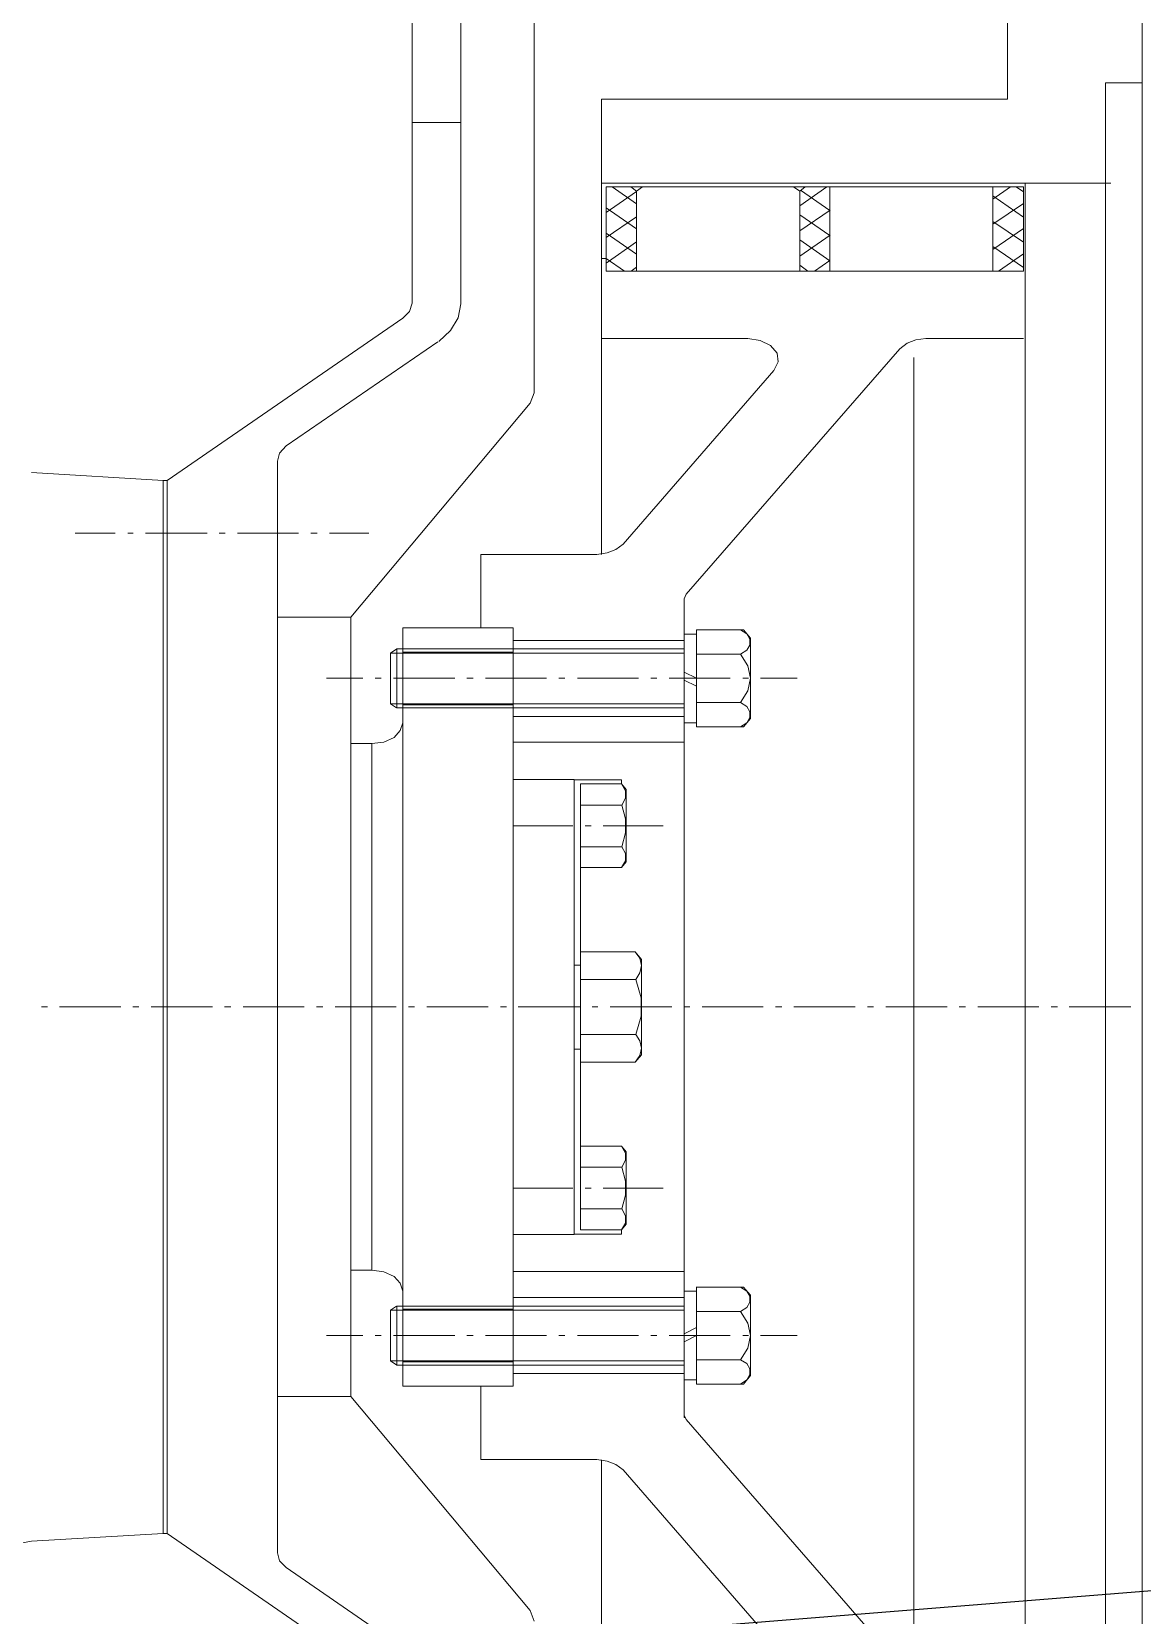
# Model space of a CAD drawing. Header units: inches. Extents: x 23291 to 181956, y 9161 to 51408.
# Drawn here: x 112780.4 to 113022.6, y 36541.5 to 36886.9 of the extents above; entities that cross this region are included whole.
import ezdxf

# ---------------------------------------------------------------- set-up
doc = ezdxf.new("R2010")
doc.units = ezdxf.units.IN
doc.header["$MEASUREMENT"] = 0
doc.layers.add('1', color=3, linetype='Continuous')
doc.layers.add('Dim', color=6, linetype='Continuous', lineweight=13)

# ---------------------------------------------------------------- blocks, each defined once
blk = doc.blocks.new('5')
at = {"layer": '1', "lineweight": 13}
for p, q in [((225.07806, -21.77827), (225.07806, -21.89603)), ((225.08772, -21.77827), (225.08772, -21.89617)), ((225.10229, -21.91381), (225.10229, -21.79249)), ((225.19613, -21.80964), (225.19613, -21.85556)), ((225.2228, -21.83568), (225.2228, -22.23546)), ((225.21558, -21.85234), (225.21558, -22.21879)), ((225.21558, -21.85235), (225.2228, -21.85235)), ((225.11562, -21.85556), (225.11562, -21.94582)), ((225.19613, -21.85556), (225.11562, -21.85556)), ((225.07806, -21.86018), (225.08773, -21.86018)), ((225.21661, -21.87223), (225.11561, -21.87223)), ((225.11655, -21.87293), (225.11655, -21.88966)), ((225.11655, -21.87293), (225.1993, -21.87293)), ((225.11655, -21.87804), (225.12254, -21.87384)), ((225.12254, -21.87629), (225.11776, -21.87293)), ((225.12142, -21.87293), (225.12255, -21.87377)), ((225.12375, -21.87293), (225.12254, -21.87377)), ((225.12254, -21.87377), (225.12254, -21.88966)), ((225.1537, -21.87293), (225.15492, -21.87377)), ((225.15492, -21.87671), (225.16031, -21.87293)), ((225.15492, -21.87377), (225.15603, -21.87293)), ((225.15492, -21.87377), (225.15492, -21.88966)), ((225.16092, -21.87762), (225.15511, -21.87363)), ((225.16092, -21.87293), (225.16092, -21.88966)), ((225.19319, -21.87538), (225.19675, -21.87293)), ((225.19319, -21.87293), (225.19319, -21.88966)), ((225.1993, -21.87391), (225.19787, -21.87293)), ((225.1993, -21.87293), (225.1993, -21.88966)), ((225.1996, -21.87223), (225.1996, -22.1989)), ((225.12254, -21.88126), (225.11654, -21.87713)), ((225.15492, -21.88168), (225.16093, -21.87755)), ((225.1993, -21.87895), (225.19319, -21.87475)), ((225.19319, -21.88035), (225.19929, -21.87622)), ((225.11655, -21.88301), (225.12254, -21.87888)), ((225.16092, -21.88259), (225.15492, -21.87846)), ((225.1993, -21.88392), (225.19319, -21.87979)), ((225.12254, -21.8863), (225.11654, -21.8821)), ((225.11655, -21.88805), (225.12254, -21.88385)), ((225.15492, -21.88672), (225.16093, -21.88252)), ((225.16092, -21.88763), (225.15492, -21.88343)), ((225.19319, -21.88539), (225.19929, -21.88119)), ((225.1993, -21.88896), (225.19319, -21.88476)), ((225.19432, -21.88966), (225.1993, -21.88623)), ((225.11655, -21.88714), (225.11562, -21.88714)), ((225.1202, -21.88966), (225.11654, -21.88714)), ((225.1993, -21.88966), (225.11655, -21.88966)), ((225.12153, -21.88966), (225.12254, -21.88889)), ((225.15653, -21.88966), (225.15492, -21.88847)), ((225.15786, -21.88966), (225.16092, -21.88756)), ((225.07806, -21.89603), (225.07754, -21.89764)), ((225.08772, -21.89617), (225.08723, -21.8989)), ((225.0295, -21.93118), (225.07623, -21.89898)), ((225.07754, -21.89764), (225.07623, -21.89898)), ((225.08723, -21.8989), (225.08569, -21.90142)), ((225.08569, -21.90142), (225.08336, -21.9036)), ((225.05312, -21.92432), (225.08314, -21.90366)), ((225.11562, -21.90303), (225.14463, -21.90303)), ((225.13241, -21.95373), (225.17476, -21.90507)), ((225.14463, -21.90303), (225.14707, -21.90338)), ((225.14707, -21.90338), (225.1491, -21.90443)), ((225.1491, -21.90443), (225.15043, -21.90591)), ((225.15043, -21.90591), (225.15064, -21.90766)), ((225.17476, -21.90507), (225.1762, -21.90395)), ((225.1762, -21.90395), (225.17792, -21.90325)), ((225.17792, -21.90325), (225.17995, -21.90303)), ((225.17995, -21.90303), (225.1993, -21.90303)), ((225.15064, -21.90766), (225.14982, -21.90934)), ((225.17753, -21.90681), (225.17753, -22.16552)), ((225.14982, -21.90934), (225.11989, -21.94378)), ((225.10229, -21.91381), (225.10147, -21.91584)), ((225.06594, -21.95827), (225.10146, -21.91584)), ((225.0518, -21.92572), (225.05312, -21.92432)), ((225.05139, -21.92733), (225.0518, -21.92572)), ((225.05139, -22.14381), (225.05139, -21.92733)), ((225.02869, -21.93118), (225.00263, -21.92957)), ((225.0295, -21.93118), (225.02869, -21.93118)), ((225.02869, -21.93118), (225.02869, -22.13996)), ((225.0295, -21.93118), (225.0295, -22.13996)), ((225.01128, -21.94161), (225.01921, -21.94161)), ((225.02167, -21.94161), (225.02278, -21.94161)), ((225.02522, -21.94161), (225.03745, -21.94161)), ((225.03978, -21.94161), (225.04101, -21.94161)), ((225.04345, -21.94161), (225.05556, -21.94161)), ((225.05799, -21.94161), (225.05923, -21.94161)), ((225.06168, -21.94161), (225.06951, -21.94161)), ((225.0917, -21.96038), (225.0917, -21.94581)), ((225.0917, -21.94582), (225.11471, -21.94582)), ((225.11675, -21.94553), (225.11472, -21.94582)), ((225.11847, -21.94483), (225.11675, -21.94553)), ((225.11989, -21.94378), (225.11847, -21.94483)), ((225.13202, -21.95463), (225.13241, -21.95373)), ((225.13202, -22.11699), (225.13202, -21.95464)), ((225.05138, -21.95827), (225.06594, -21.95827)), ((225.06594, -22.11279), (225.06594, -21.95827)), ((225.07623, -22.11076), (225.07623, -21.96037)), ((225.09811, -21.96038), (225.07624, -21.96038)), ((225.09811, -22.11076), (225.09811, -21.96037)), ((225.13445, -21.96163), (225.13201, -21.96163)), ((225.13445, -21.9608), (225.13445, -21.98004)), ((225.14381, -21.9608), (225.13445, -21.9608)), ((225.1432, -21.9608), (225.14441, -21.96156)), ((225.14514, -21.9624), (225.14381, -21.9608)), ((225.14441, -21.96156), (225.14504, -21.96262)), ((225.14514, -21.9624), (225.14514, -21.97836)), ((225.07379, -21.96541), (225.07379, -21.97543)), ((225.13202, -21.96541), (225.07379, -21.96541)), ((225.07501, -21.96458), (225.0738, -21.96542)), ((225.07501, -21.97627), (225.07501, -21.96458)), ((225.13202, -21.96458), (225.07501, -21.96458)), ((225.07623, -21.96458), (225.0981, -21.96458)), ((225.07623, -21.9652), (225.0981, -21.9652)), ((225.13202, -21.96289), (225.09811, -21.96289)), ((225.13444, -21.96562), (225.1432, -21.96562)), ((225.14441, -21.96478), (225.1432, -21.96562)), ((225.1432, -21.96562), (225.14463, -21.96793)), ((225.14504, -21.96381), (225.14441, -21.96478)), ((225.14504, -21.96262), (225.14504, -21.96381)), ((225.14463, -21.96793), (225.14514, -21.97039)), ((225.06828, -21.97039), (225.06107, -21.97039)), ((225.07195, -21.97039), (225.07073, -21.97039)), ((225.08651, -21.97039), (225.07441, -21.97039)), ((225.09016, -21.97039), (225.08895, -21.97039)), ((225.10473, -21.97039), (225.09262, -21.97039)), ((225.10838, -21.97039), (225.10717, -21.97039)), ((225.12294, -21.97039), (225.11084, -21.97039)), ((225.12662, -21.97039), (225.1254, -21.97039)), ((225.14116, -21.97039), (225.12906, -21.97039)), ((225.13445, -21.97039), (225.13201, -21.9692)), ((225.13445, -21.97193), (225.13201, -21.97074)), ((225.14475, -21.97039), (225.14362, -21.97039)), ((225.14514, -21.97039), (225.14463, -21.9729)), ((225.1544, -21.97039), (225.14717, -21.97039)), ((225.14463, -21.9729), (225.1432, -21.97521)), ((225.07379, -21.97543), (225.075, -21.97627)), ((225.13202, -21.97543), (225.07379, -21.97543)), ((225.13202, -21.97627), (225.07501, -21.97627)), ((225.07623, -21.97563), (225.0981, -21.97563)), ((225.07623, -21.97627), (225.0981, -21.97627)), ((225.13202, -21.97795), (225.09811, -21.97795)), ((225.13444, -21.97522), (225.1432, -21.97522)), ((225.1432, -21.97522), (225.14441, -21.97598)), ((225.14441, -21.97598), (225.14504, -21.97704)), ((225.14504, -21.97816), (225.14441, -21.9792)), ((225.14504, -21.97704), (225.14504, -21.97816)), ((225.07572, -21.98075), (225.0745, -21.98215)), ((225.07623, -21.97921), (225.07572, -21.98075)), ((225.13445, -21.97921), (225.13201, -21.97921)), ((225.14381, -21.98004), (225.13445, -21.98004)), ((225.14441, -21.9792), (225.1432, -21.98004)), ((225.14514, -21.97836), (225.14381, -21.98004)), ((225.06594, -21.98334), (225.07011, -21.98334)), ((225.07246, -21.98306), (225.07011, -21.98334)), ((225.07011, -21.98334), (225.07011, -22.08772)), ((225.0745, -21.98215), (225.07246, -21.98306)), ((225.09811, -21.98306), (225.13202, -21.98306)), ((225.11022, -21.99048), (225.09811, -21.99048)), ((225.11022, -21.99047), (225.11022, -22.08066)), ((225.11959, -21.99054), (225.11023, -21.99054)), ((225.11959, -21.99132), (225.11959, -21.99054)), ((225.11145, -21.99132), (225.11959, -21.99132)), ((225.11145, -21.99133), (225.11145, -22.07974)), ((225.1205, -21.99244), (225.11959, -21.99132)), ((225.11959, -21.99132), (225.12041, -21.99272)), ((225.12041, -21.99272), (225.12041, -21.99413)), ((225.1205, -21.99244), (225.1205, -22.00679)), ((225.11968, -21.99552), (225.11145, -21.99552)), ((225.12041, -21.99413), (225.11968, -21.99552)), ((225.11968, -21.99552), (225.1204, -21.99825)), ((225.09811, -21.99965), (225.10993, -21.99965)), ((225.11236, -21.99965), (225.11358, -21.99965)), ((225.11592, -21.99965), (225.12784, -21.99965)), ((225.1204, -21.99825), (225.1204, -22.00104)), ((225.1204, -22.00104), (225.11968, -22.00378)), ((225.11145, -22.00378), (225.11968, -22.00378)), ((225.11968, -22.00378), (225.1204, -22.00511)), ((225.1204, -22.00511), (225.1204, -22.00659)), ((225.11959, -22.00791), (225.11145, -22.00791)), ((225.1204, -22.00659), (225.11958, -22.00791)), ((225.1205, -22.00679), (225.11958, -22.00791)), ((225.11145, -22.02464), (225.12233, -22.02464)), ((225.12355, -22.02612), (225.12233, -22.02464)), ((225.12233, -22.02464), (225.12325, -22.02591)), ((225.11022, -22.02724), (225.11145, -22.02724)), ((225.12325, -22.02591), (225.12355, -22.02737)), ((225.12355, -22.02737), (225.12325, -22.02878)), ((225.12355, -22.02611), (225.12355, -22.04502)), ((225.11145, -22.0301), (225.12244, -22.0301)), ((225.12325, -22.02878), (225.12244, -22.0301)), ((225.12244, -22.0301), (225.12346, -22.03375)), ((225.12346, -22.03375), (225.12346, -22.03739)), ((225.00577, -22.03556), (225.00456, -22.03556)), ((225.02034, -22.03556), (225.00813, -22.03556)), ((225.0239, -22.03556), (225.02269, -22.03556)), ((225.03846, -22.03556), (225.02634, -22.03556)), ((225.04212, -22.03556), (225.0409, -22.03556)), ((225.05668, -22.03556), (225.04456, -22.03556)), ((225.06036, -22.03556), (225.05913, -22.03556)), ((225.0749, -22.03556), (225.06279, -22.03556)), ((225.07857, -22.03556), (225.07734, -22.03556)), ((225.09312, -22.03556), (225.08101, -22.03556)), ((225.09679, -22.03556), (225.09557, -22.03556)), ((225.11135, -22.03556), (225.09913, -22.03556)), ((225.1149, -22.03556), (225.11379, -22.03556)), ((225.12957, -22.03556), (225.11736, -22.03556)), ((225.12346, -22.03739), (225.12244, -22.04103)), ((225.13314, -22.03556), (225.13192, -22.03556)), ((225.14768, -22.03556), (225.13558, -22.03556)), ((225.15135, -22.03556), (225.15014, -22.03556)), ((225.16592, -22.03556), (225.15379, -22.03556)), ((225.16958, -22.03556), (225.16836, -22.03556)), ((225.18413, -22.03556), (225.17201, -22.03556)), ((225.18779, -22.03556), (225.18657, -22.03556)), ((225.20236, -22.03556), (225.19024, -22.03556)), ((225.20601, -22.03556), (225.20479, -22.03556)), ((225.22057, -22.03556), (225.20836, -22.03556)), ((225.11022, -22.0439), (225.11145, -22.0439)), ((225.11145, -22.04103), (225.12244, -22.04103)), ((225.12244, -22.04103), (225.12325, -22.04229)), ((225.12325, -22.04229), (225.12356, -22.04376)), ((225.12356, -22.04376), (225.12325, -22.04516)), ((225.12233, -22.04649), (225.11145, -22.04649)), ((225.12355, -22.04502), (225.12233, -22.04649)), ((225.12325, -22.04516), (225.12233, -22.04649)), ((225.11145, -22.06315), (225.11959, -22.06315)), ((225.1205, -22.06427), (225.11958, -22.06315)), ((225.11959, -22.06315), (225.12041, -22.06455)), ((225.12041, -22.06595), (225.11968, -22.06735)), ((225.12041, -22.06455), (225.12041, -22.06595)), ((225.1205, -22.07862), (225.1205, -22.06427)), ((225.11968, -22.06735), (225.11145, -22.06735)), ((225.11968, -22.06735), (225.1204, -22.07008)), ((225.09811, -22.07148), (225.10993, -22.07148)), ((225.11236, -22.07148), (225.11358, -22.07148)), ((225.11592, -22.07148), (225.12784, -22.07148)), ((225.1204, -22.07008), (225.1204, -22.07288)), ((225.1204, -22.07288), (225.11968, -22.07561)), ((225.11145, -22.07562), (225.11968, -22.07562)), ((225.1204, -22.07842), (225.11958, -22.07975)), ((225.11959, -22.07974), (225.1205, -22.07862)), ((225.11968, -22.07562), (225.1204, -22.07695)), ((225.1204, -22.07695), (225.1204, -22.07842)), ((225.11022, -22.08066), (225.09811, -22.08066)), ((225.11959, -22.08058), (225.11023, -22.08058)), ((225.11145, -22.07974), (225.11959, -22.07974)), ((225.11959, -22.07974), (225.11959, -22.08058)), ((225.06594, -22.08772), (225.07011, -22.08772)), ((225.07011, -22.08772), (225.07247, -22.08807)), ((225.07247, -22.08807), (225.0745, -22.08899)), ((225.09811, -22.088), (225.13202, -22.088)), ((225.0745, -22.08899), (225.07573, -22.09032)), ((225.07573, -22.09032), (225.07623, -22.09193)), ((225.13445, -22.11034), (225.13445, -22.09108)), ((225.14381, -22.09109), (225.13445, -22.09109)), ((225.1432, -22.09109), (225.14441, -22.09193)), ((225.14514, -22.09269), (225.14381, -22.09109)), ((225.13202, -22.09319), (225.09811, -22.09319)), ((225.13445, -22.09193), (225.13201, -22.09193)), ((225.14441, -22.09193), (225.14504, -22.09291)), ((225.14504, -22.0941), (225.14441, -22.09515)), ((225.14504, -22.09291), (225.14504, -22.0941)), ((225.14514, -22.10866), (225.14514, -22.09269)), ((225.07379, -22.09571), (225.075, -22.09486)), ((225.07379, -22.10572), (225.07379, -22.0957)), ((225.13202, -22.09571), (225.07379, -22.09571)), ((225.07501, -22.09487), (225.07501, -22.10656)), ((225.13202, -22.09487), (225.07501, -22.09487)), ((225.07623, -22.09487), (225.0981, -22.09487)), ((225.07623, -22.0955), (225.0981, -22.0955)), ((225.13444, -22.09592), (225.1432, -22.09592)), ((225.14441, -22.09515), (225.1432, -22.09592)), ((225.1432, -22.09592), (225.14463, -22.09823)), ((225.13445, -22.09914), (225.13201, -22.1004)), ((225.14463, -22.09823), (225.14514, -22.10068)), ((225.06828, -22.10068), (225.06107, -22.10068)), ((225.07195, -22.10068), (225.07073, -22.10068)), ((225.08651, -22.10068), (225.07441, -22.10068)), ((225.09016, -22.10068), (225.08895, -22.10068)), ((225.10473, -22.10068), (225.09262, -22.10068)), ((225.10838, -22.10068), (225.10717, -22.10068)), ((225.12294, -22.10068), (225.11084, -22.10068)), ((225.12662, -22.10068), (225.1254, -22.10068)), ((225.14116, -22.10068), (225.12906, -22.10068)), ((225.13445, -22.10068), (225.13201, -22.10194)), ((225.14463, -22.1032), (225.1432, -22.10551)), ((225.14475, -22.10068), (225.14362, -22.10068)), ((225.14514, -22.10068), (225.14463, -22.1032)), ((225.1544, -22.10068), (225.14717, -22.10068)), ((225.13202, -22.10572), (225.07379, -22.10572)), ((225.07501, -22.10656), (225.0738, -22.10572)), ((225.13202, -22.10656), (225.07501, -22.10656)), ((225.07623, -22.10592), (225.0981, -22.10592)), ((225.07623, -22.10656), (225.0981, -22.10656)), ((225.13444, -22.10551), (225.1432, -22.10551)), ((225.1432, -22.10551), (225.14441, -22.10627)), ((225.14441, -22.10627), (225.14504, -22.10733)), ((225.13202, -22.10825), (225.09811, -22.10825)), ((225.13445, -22.1095), (225.13201, -22.1095)), ((225.14441, -22.1095), (225.1432, -22.11034)), ((225.14514, -22.10866), (225.14381, -22.11034)), ((225.14504, -22.10845), (225.14441, -22.1095)), ((225.14504, -22.10733), (225.14504, -22.10845)), ((225.05138, -22.11279), (225.06594, -22.11279)), ((225.06594, -22.11279), (225.10146, -22.15522)), ((225.07624, -22.11076), (225.09811, -22.11076)), ((225.0917, -22.11076), (225.0917, -22.12532)), ((225.14381, -22.11034), (225.13445, -22.11034)), ((225.13241, -22.11734), (225.13202, -22.1165)), ((225.13212, -22.11699), (225.13202, -22.11699)), ((225.17476, -22.16607), (225.13241, -22.11734)), ((225.0917, -22.12532), (225.11471, -22.12532)), ((225.11471, -22.12532), (225.11674, -22.1256)), ((225.11562, -22.21556), (225.11562, -22.12539)), ((225.11674, -22.1256), (225.11847, -22.1263)), ((225.11847, -22.1263), (225.11989, -22.12736)), ((225.11989, -22.12735), (225.14982, -22.1618)), ((225.02869, -22.13996), (225.00263, -22.14149)), ((225.0295, -22.13996), (225.02869, -22.13996)), ((225.0295, -22.13996), (225.07623, -22.17217)), ((225.0005, -22.14191), (225.00263, -22.14149)), ((225.0518, -22.14541), (225.05139, -22.14381)), ((225.05312, -22.14674), (225.0518, -22.14541)), ((225.08314, -22.16741), (225.05312, -22.14674)), ((225.10146, -22.15522), (225.10229, -22.15732))]:
    blk.add_line(p, q, dxfattribs=at)

msp = doc.modelspace()

# ---------------------------------------------------------------- linework, layer by layer
msp.add_line((113119.86, 36554.44), (112774.3, 36526.83))
msp.add_open_spline([(102008.15, 38756.27), (103204.48, 38248.03), (105131.89, 37390.91), (109175.85, 35826.99), (112823.77, 35070.29), (117769.55, 35070.29), (121406.78, 35085.26), (123831.05, 35070.17)], degree=3, knots=[0, 0, 0, 0, 3.550687, 7.088547, 10.454406, 13.763203, 20.376363, 20.376363, 20.376363, 20.376363])
msp.add_open_spline([(102008.15, 38756.27), (103204.48, 38248.03), (105131.89, 37390.91), (109175.85, 35826.99), (112823.77, 35070.29), (117769.55, 35070.29), (121406.78, 35085.26), (123831.05, 35070.17)], degree=3, knots=[0, 0, 0, 0, 3.550687, 7.088547, 10.454406, 13.763203, 20.376363, 20.376363, 20.376363, 20.376363])

# ---------------------------------------------------------------- block references
at = {"layer": 'Dim', "xscale": 1100, "yscale": 1100, "zscale": 1100}
msp.add_blockref('5', (-134722.54, 60913.32), dxfattribs=at)

doc.saveas('drawing.dxf')
